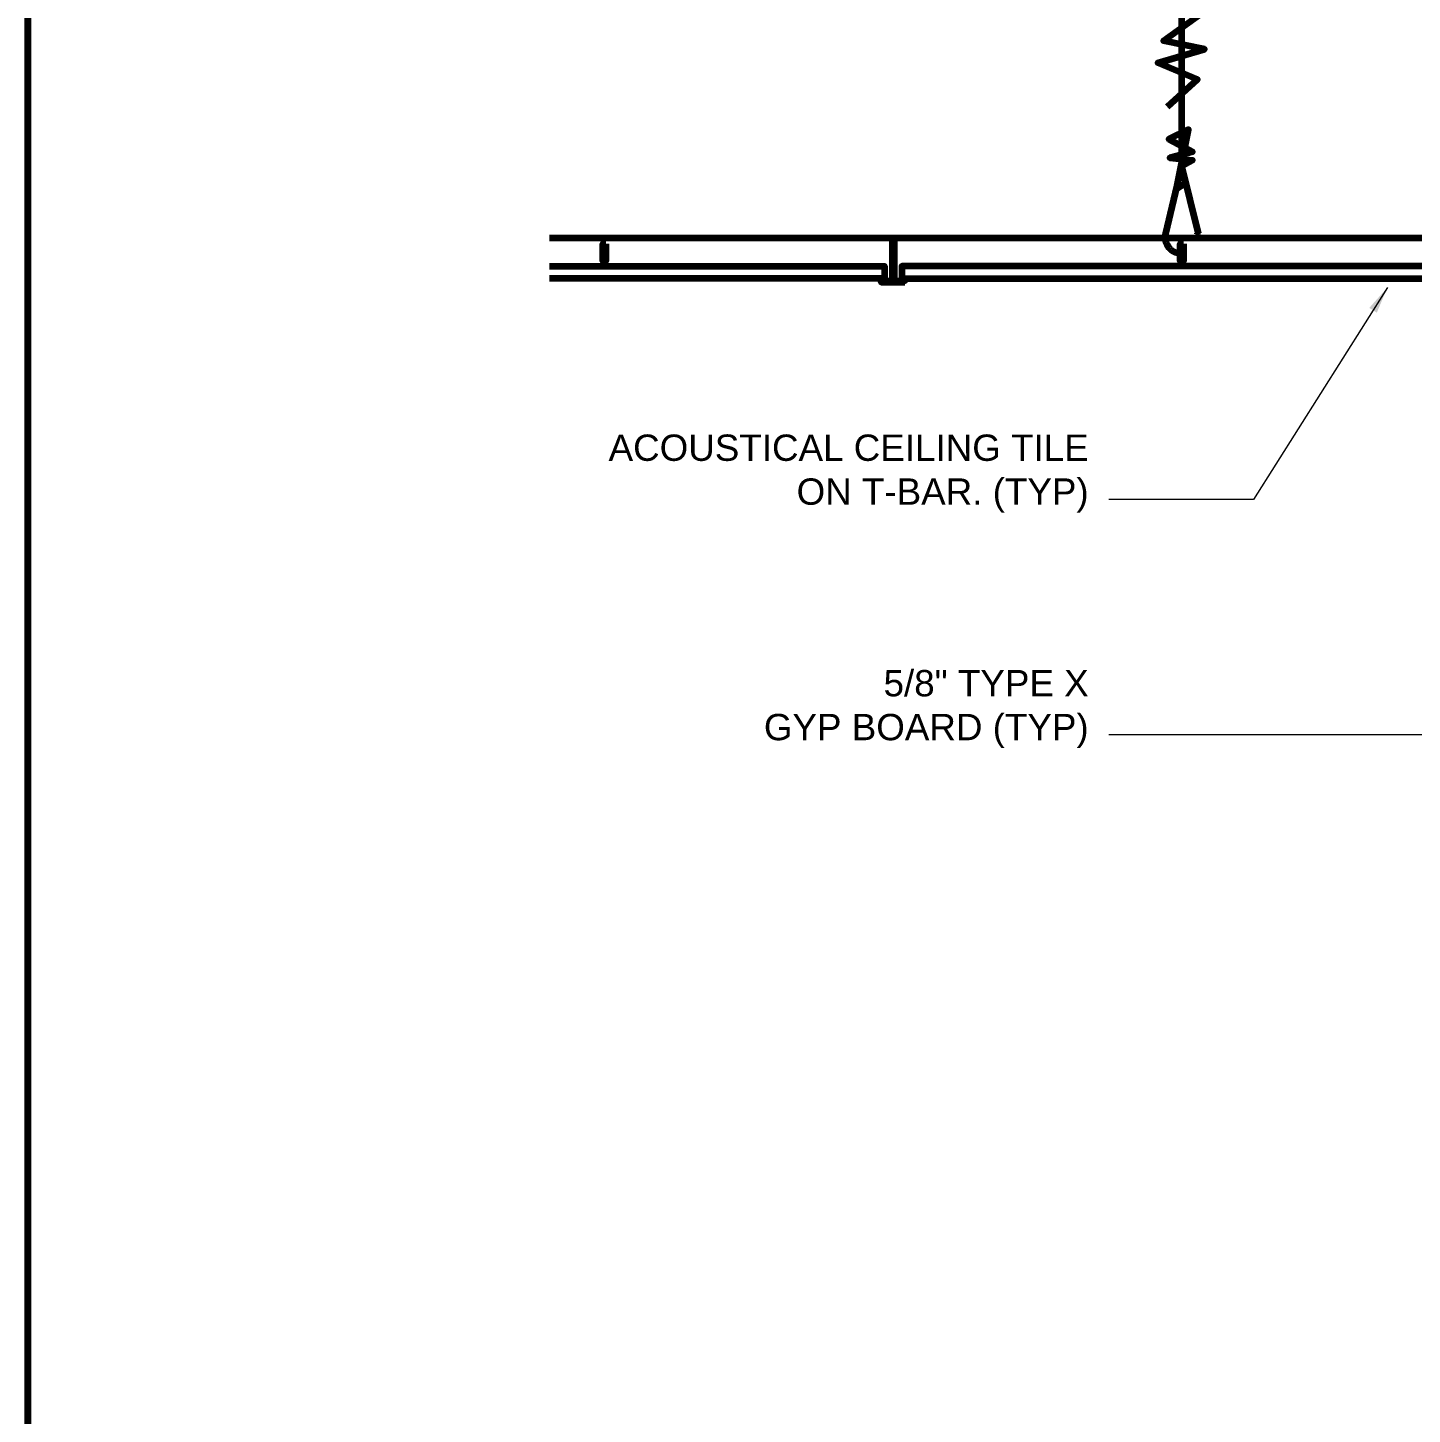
# Model space of a CAD drawing. Extents: x 3 to 185, y 0 to 385.
# Drawn here: x 3.2 to 60.7, y 155.9 to 213.6 of the extents above; entities that cross this region are included whole.
import ezdxf

# ---------------------------------------------------------------- set-up
doc = ezdxf.new("R2010")
doc.units = 0
doc.header["$MEASUREMENT"] = 0
for name, color, linetype, lineweight in [('Dt-Line 2', 6, 'Continuous', 9), ('Dt-Line 5', 54, 'Continuous', 50), ('Dt-Text', 121, 'Continuous', 20)]:
    doc.layers.add(name, color=color, linetype=linetype, lineweight=lineweight)
doc.styles.get("Standard").update_dxf_attribs({"font": 'Arial.ttf'})
doc.dimstyles.new('1 Inch', dxfattribs={"dimtxt": 1.09375, "dimasz": 1.125, "dimexe": 1.125, "dimexo": 0.5625, "dimgap": 0.84375, "dimtad": 1, "dimdec": 4, "dimzin": 3, "dimdsep": 46, "dimlunit": 4, "dimtxsty": 'Standard', "dimblk": 'ARCHTICK', "dimcen": 0.5625, "dimdle": 1.125, "dimclrd": 253, "dimclre": 253, "dimclrt": 256, "dimadec": 0, "dimazin": 0, "dimtfac": 0.6, "dimtdec": 4, "dimtix": 1, "dimtmove": 2, "dimatfit": 0, "dimfxl": 1, "dimfrac": 1, "dimtolj": 1, "dimtzin": 0, "dimlwd": 9, "dimlwe": 9, "dimarcsym": 0})

# ---------------------------------------------------------------- blocks, each defined once
blk = doc.blocks.new('_ArchTick')
at = {"color": 0, "linetype": 'ByBlock', "const_width": 0.15}
blk.add_lwpolyline([(-0.5, -0.5), (0.5, 0.5)], dxfattribs=at)

msp = doc.modelspace()

# ---------------------------------------------------------------- hatches: boundary and pattern name
at = {"layer": 'Dt-Line 2', "linetype": 'Continuous', "lineweight": 211}
for points in [[(39.095, 203.01333), (39.175, 203.01333), (39.175, 204.82667), (39.095, 204.82667)], [(39.62833, 202.98667), (39.62833, 203.04), (38.64167, 203.04), (38.64167, 202.98667)]]:
    msp.add_hatch(color=256, dxfattribs=at).paths.add_polyline_path(points, flags=0)

# ---------------------------------------------------------------- linework, layer by layer
msp.add_line((24.855, 204.82667), (84.56167, 204.82667), dxfattribs=at)
msp.add_lwpolyline([(51.12167, 215.06667), (51.12167, 207.81333), (50.455, 205.01333, 0.24349777), (50.59687, 204.41857), (50.61922, 204.39428), (50.64258, 204.37122), (50.66691, 204.34942), (50.69215, 204.32889), (50.71827, 204.30966), (50.7452, 204.29174), (50.77289, 204.27516), (50.80129, 204.25993), (50.83035, 204.24608), (50.86002, 204.23362), (50.89024, 204.22259), (50.92097, 204.21298), (50.95215, 204.20484), (50.98374, 204.19817), (51.01567, 204.193), (51.04789, 204.18935), (51.08037, 204.18724), (51.11304, 204.18668), (51.14585, 204.1877), (51.17875, 204.19032)], format="xyb", dxfattribs=at)
for points in [[(50.535, 210.26667), (51.78833, 211.41333), (50.135, 212.10667), (52.08167, 212.66667), (50.375, 213.01333), (52.00167, 214.18667)], [(51.255, 207.09333), (50.90833, 206.85333), (51.415, 209.33333), (50.58833, 208.93333), (51.575, 208.4), (50.64167, 208.16), (51.575, 208.05333), (51.12167, 207.81333), (51.815, 205.01333)], [(51.76953, 205.02543), (51.77715, 204.98945), (51.78281, 204.95315), (51.78649, 204.91661), (51.7882, 204.87991), (51.78817, 204.85233)], [(24.855, 203.65333), (38.775, 203.65333), (38.775, 203.14667), (24.855, 203.14667)], [(62.775, 203.65333), (39.495, 203.65333), (39.495, 203.14667), (62.775, 203.14667)]]:
    msp.add_lwpolyline(points, dxfattribs=at)
for points in [[(27.20167, 204.58667), (27.20167, 203.86668), (27.06833, 203.86668), (27.06833, 204.58667)], [(39.095, 203.01333), (39.175, 203.01333), (39.095, 204.82667), (39.175, 204.82667), (39.175, 203.01333), (39.095, 204.82667)], [(51.20167, 204.58667), (51.20167, 203.86668), (51.06833, 203.86668), (51.06833, 204.58667)], [(39.62833, 202.98667), (39.62833, 203.04), (38.64167, 202.98667), (38.64167, 203.04), (39.62833, 203.04), (38.64167, 202.98667)]]:
    msp.add_lwpolyline(points, close=True, dxfattribs=at)
at = {"layer": 'Dt-Line 5', "linetype": 'Continuous', "lineweight": 211}
for points in [[(3.175, 368.16), (3.175, 368.16), (3.175, 0), (165.68166, 0)], [(165.70833, 368.13333), (165.68166, 0), (3.175, 0), (3.175, 368.16)]]:
    msp.add_lwpolyline(points, dxfattribs=at)

# ---------------------------------------------------------------- texts
at = {"layer": 'Dt-Text', "char_height": 1.09375, "attachment_point": 9}
for s, insert in [('\\A1;ACOUSTICAL CEILING TILE\\PON T-BAR. (TYP)', (47.26256, 193.41047)), ('\\A1; 5/8" TYPE X\\PGYP BOARD (TYP)', (47.26256, 183.62534))]:
    msp.add_mtext(s, dxfattribs=dict(at, insert=insert))

# ---------------------------------------------------------------- leaders
at = {"layer": 'Dt-Text', "annotation_type": 0, "has_hookline": 1, "hookline_direction": 1}
for points, text_width in [([(91.38833, 192.72), (75.78868, 226.74448), (48.10631, 226.74448)], 22.99412), ([(59.68086, 202.7712), (54.11405, 193.95734), (48.10631, 193.95734)], 19.69645), ([(84.96454, 192.46123), (75.78868, 184.17222), (48.10631, 184.17222)], 13.28018)]:
    msp.add_leader(points, dimstyle='1 Inch', override={"dimgap": 0.84375, "dimtad": 0}, dxfattribs=dict(at, text_width=text_width))

doc.saveas('drawing.dxf')
